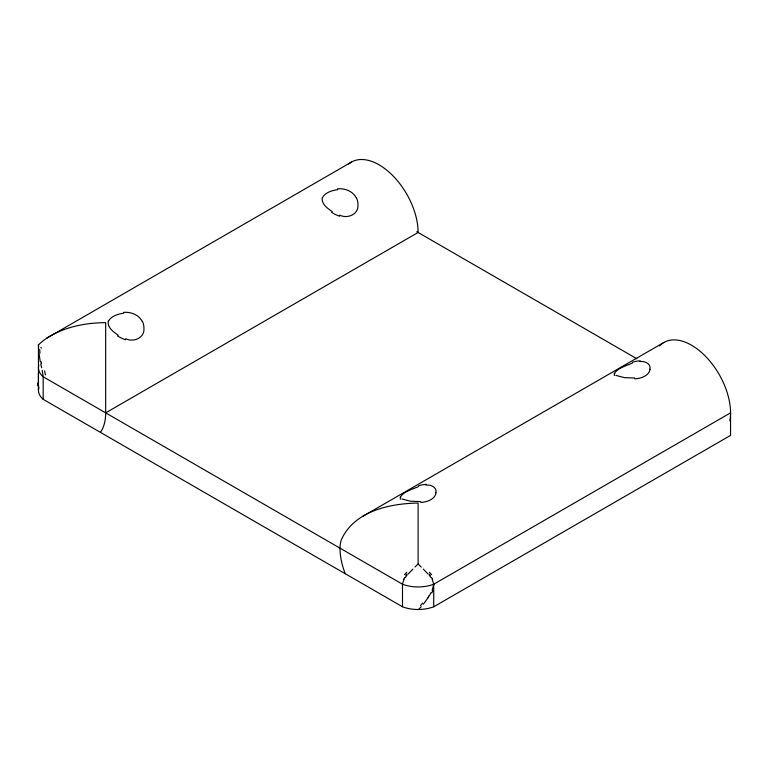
<?xml version="1.0" encoding="UTF-8"?>
<svg xmlns="http://www.w3.org/2000/svg" width="769" height="769" viewBox="0 0 769 769"><rect width="100%" height="100%" fill="white"/><g stroke="black" fill="none" stroke-linecap="round" stroke-linejoin="round"><path stroke-width="1.15" d="M415 567.022L418.105 563.985L418.105 503.041C389.479 503.541 354.192 511.135 341.321 539.8A39.882 32.558 0 0 0 339.994 548.143A55.233 31.885 60 0 0 345.233 573.712M432.168 579.23L433.735 584.219L432.168 590.323M38.623 385.798L38.45 390.056L38.45 344.791L43.391 340.552A70.546 57.608 0 0 1 56.022 332.987C71.44 325.643 88.685 322.74 105.67 322.663L105.67 412.857A55.233 31.885 60 0 1 100.431 432.38M108.208 321.192C107.237 327.632 113.572 332.073 118.263 335.207M322.23 197.633C321.259 204.064 327.594 208.514 332.285 211.648M435.879 492.785C437.292 487.133 430.409 484.364 425.815 485.152M649.901 369.226C651.314 363.574 644.432 360.805 639.837 361.584M431.101 592.572L429.256 595.869M404.052 579.23L402.495 583.854L402.485 606.77A28.165 16.264 0 0 0 433.735 606.77L730.55 435.398L730.55 412.857L433.735 584.219A28.165 16.264 0 0 1 402.485 584.219L43.179 376.772A28.165 16.264 0 0 1 38.844 365.035M428.17 597.619L423.315 604.242M405.109 577.663L406.955 575.375M421.21 606.683L418.538 609.5M408.051 574.145L412.905 569.098M46.63 338.245L351.443 162.086M105.67 412.857L418.105 232.469A55.233 31.885 60 0 0 392.113 174.957A55.233 31.885 60 0 0 348.732 163.989M362.862 516.268L663.878 342.474M632.397 363.083C626.206 365.813 618.026 367.774 614.181 373.599M418.374 486.652C412.184 489.372 404.004 491.343 400.159 497.168M634.665 378.012L624.486 377.656L615.921 375.397M420.643 501.58L410.463 501.225L401.899 498.966M337.456 188.838C344.685 188.097 352.808 191.068 356.21 197.835M123.434 312.397C130.663 311.666 138.785 314.636 142.188 321.404M339.725 215.147C347.55 219.117 358.873 214.33 357.95 204.631A20.734 17.6 -1.1 0 0 356.451 197.748M125.703 338.716C133.527 342.676 144.86 337.899 143.928 328.2A20.734 17.6 -1.1 0 0 142.428 321.317M416.808 231.719L636.867 358.767M38.844 387.586A28.165 16.264 0 0 0 43.179 399.322L402.485 606.77M418.105 563.985L421.21 567.022M423.315 569.098L428.17 574.145M429.256 575.375L431.101 577.663M41.632 367.803L40.747 363.948M38.623 346.127L38.45 344.791L38.623 349.722M42.208 370.322L43.179 376.406L43.179 399.322M40.305 361.824L38.94 353.192M433.735 584.219L433.735 606.77M38.45 373.1L38.45 384.375M659.562 345.906A55.233 31.885 60 0 1 706.721 357.566A55.233 31.885 60 0 1 729.868 420.854M431.496 577.461A40.565 28.886 -21.4 0 1 432.447 579.105M429.275 574.164A71.315 31.337 23.6 0 1 430.361 575.423M429.429 572.328A68.691 7.921 40.5 0 1 431.649 574.674M403.763 579.105A40.565 28.886 21.4 0 1 404.715 577.461M405.859 575.423A71.315 31.337 -23.6 0 1 406.936 574.164M404.571 574.674A68.691 7.921 -40.5 0 1 406.791 572.328M422.537 603.107A68.691 49.187 -74.5 0 1 420.508 605.53M429.064 595.725A71.315 65.327 72 0 1 427.987 597.475M432.889 590.534A40.565 36.172 -20.9 0 1 431.851 592.832M650.026 369.235A17.927 11.064 3.7 0 1 634.877 378.857M632.435 362.266A20.734 11.208 -27.5 0 1 640.308 360.815M614.566 375.589A20.734 4.845 -6 0 1 614.854 373.58M436.004 492.794A17.927 11.064 3.7 0 1 420.854 502.426M418.413 485.835A20.734 11.208 -27.5 0 1 426.286 484.374M400.543 499.148A20.734 4.845 -6 0 1 400.832 497.139M41.363 348.242A68.691 14.342 32.8 0 1 40.863 347.348M44.583 370.927A40.565 5.604 75.5 0 1 45.429 374.868M41.536 363.67A71.315 38.19 80.9 0 1 41.103 361.584M40.017 353.086A68.691 57.992 81.7 0 1 39.7 349.674M37.546 385.75A68.691 60.145 -81.3 0 1 37.768 383.097M322.538 197.652A17.927 9.574 -3.5 0 1 337.668 189.693M339.687 216.214A20.734 12.804 27.8 0 1 331.641 212.379M108.516 321.221A17.927 9.574 -3.5 0 1 123.646 313.252M125.664 339.773A20.734 12.804 27.8 0 1 117.619 335.947"/></g></svg>
